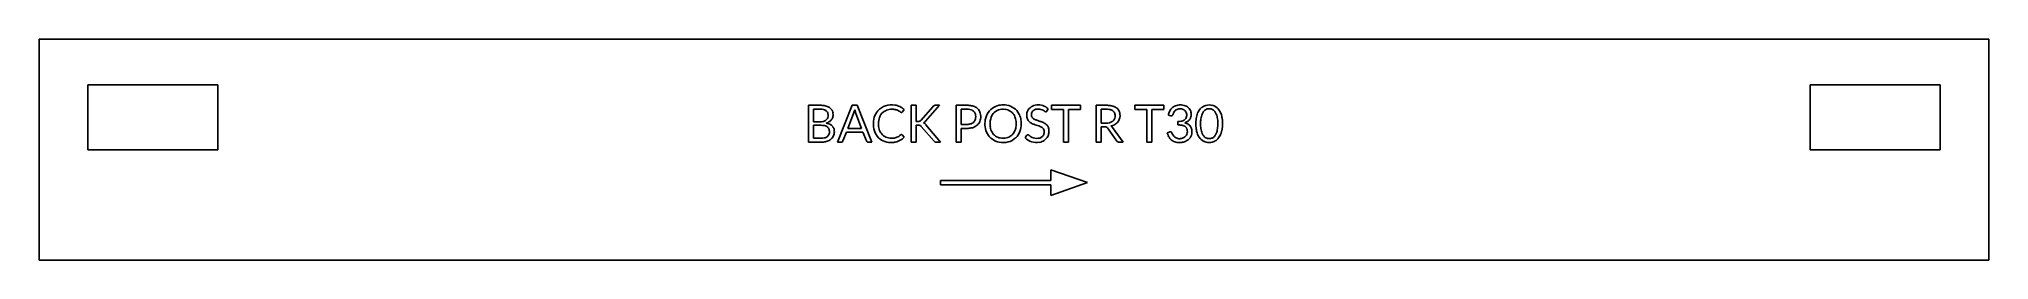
# Model space of a CAD drawing. Header units: millimetres. Extents: x 0 to 300, y 0 to 34.
import ezdxf

# ---------------------------------------------------------------- set-up
doc = ezdxf.new("R2010")
doc.units = ezdxf.units.MM
for name, color, linetype in [('LABEL', 7, 'Continuous'), ('OUTLINE', 7, 'Continuous'), ('POCKET_D20', 7, 'Continuous')]:
    doc.layers.add(name, color=color, linetype=linetype)

msp = doc.modelspace()

# ---------------------------------------------------------------- linework, layer by layer
at = {"layer": 'LABEL'}
for p, q in [((118.36, 18.13), (118.36, 23.8)), ((118.36, 23.8), (120.17, 23.8)), ((120.17, 23.19), (119.13, 23.19)), ((119.13, 23.19), (119.13, 21.26)), ((119.13, 21.26), (120.14, 21.26)), ((122.83, 18.13), (125.1, 23.8)), ((125.32, 22.54), (124.43, 20.24)), ((125.1, 23.8), (125.88, 23.8)), ((125.49, 23.08), (125.32, 22.54)), ((125.66, 22.54), (125.49, 23.08)), ((126.55, 20.24), (125.66, 22.54)), ((125.88, 23.8), (128.14, 18.13)), ((133.09, 23.14), (132.84, 22.79)), ((134.19, 18.13), (134.19, 23.8)), ((134.19, 23.8), (134.95, 23.8)), ((134.95, 23.8), (134.95, 21.32)), ((134.95, 21.32), (135.24, 21.32)), ((135.65, 21.48), (137.54, 23.62)), ((138.56, 23.8), (136.4, 21.36)), ((137.91, 23.8), (138.56, 23.8)), ((141.1, 18.13), (141.1, 23.8)), ((141.1, 23.8), (142.78, 23.8)), ((142.78, 23.19), (141.87, 23.19)), ((141.87, 23.19), (141.87, 20.86)), ((155.07, 22.91), (155.26, 23.28)), ((155.78, 23.16), (155.78, 23.8)), ((155.78, 23.8), (160.22, 23.8)), ((157.62, 23.16), (155.78, 23.16)), ((157.62, 18.13), (157.62, 23.16)), ((160.22, 23.16), (158.39, 23.16)), ((158.39, 23.16), (158.39, 18.13)), ((160.22, 23.8), (160.22, 23.16)), ((162.63, 18.13), (162.63, 23.8)), ((162.63, 23.8), (164.23, 23.8)), ((164.23, 23.19), (163.39, 23.19)), ((163.39, 23.19), (163.39, 21.06)), ((163.39, 21.06), (164.2, 21.06)), ((168.59, 23.16), (168.59, 23.8)), ((168.59, 23.8), (173.03, 23.8)), ((170.43, 23.16), (168.59, 23.16)), ((170.43, 18.13), (170.43, 23.16)), ((173.03, 23.16), (171.2, 23.16)), ((171.2, 23.16), (171.2, 18.13)), ((173.03, 23.8), (173.03, 23.16)), ((174.12, 22.2), (173.75, 22.27)), ((175.23, 20.78), (175.23, 21.29)), ((120.37, 18.13), (118.36, 18.13)), ((119.13, 20.72), (119.13, 18.74)), ((120.35, 20.72), (119.13, 20.72)), ((119.13, 18.74), (120.36, 18.74)), ((123.43, 18.13), (122.83, 18.13)), ((124.22, 19.68), (123.69, 18.32)), ((126.76, 19.68), (124.22, 19.68)), ((124.43, 20.24), (126.55, 20.24)), ((127.29, 18.32), (126.76, 19.68)), ((128.14, 18.13), (127.55, 18.13)), ((132.8, 19.25), (133.1, 18.92)), ((134.95, 18.13), (134.19, 18.13)), ((135.3, 20.73), (134.95, 20.73)), ((134.95, 20.73), (134.95, 18.13)), ((137.7, 18.3), (135.74, 20.55)), ((136.46, 20.82), (138.71, 18.13)), ((138.71, 18.13), (138.05, 18.13)), ((141.87, 18.13), (141.1, 18.13)), ((141.87, 20.86), (142.78, 20.86)), ((141.87, 20.25), (141.87, 18.13)), ((142.78, 20.25), (141.87, 20.25)), ((151.93, 19.17), (151.71, 18.81)), ((158.39, 18.13), (157.62, 18.13)), ((163.39, 18.13), (162.63, 18.13)), ((163.39, 20.5), (163.39, 18.13)), ((163.97, 20.5), (163.39, 20.5)), ((165.83, 18.3), (164.36, 20.32)), ((165.17, 20.38), (166.82, 18.13)), ((166.82, 18.13), (166.14, 18.13)), ((171.2, 18.13), (170.43, 18.13)), ((173.58, 19.55), (173.88, 19.68)), ((174.28, 19.57), (174.31, 19.5)), ((155.67, 12.24), (138.67, 12.24)), ((138.67, 12.24), (138.67, 11.56)), ((155.67, 13.88), (155.67, 12.24)), ((161.33, 11.9), (155.67, 13.88)), ((138.67, 11.56), (155.67, 11.56)), ((155.67, 9.92), (161.33, 11.9)), ((155.67, 11.56), (155.67, 9.92))]:
    msp.add_line(p, q, dxfattribs=at)
for centre, radius, start, end in [((120.14, 23.68), 2.42, 270, 280.803), ((120.17, 19.31), 4.49, 81.8417, 90), ((120.17, 19.87), 3.33, 88.682, 90), ((120.18, 20.28), 2.91, 87.1758, 88.682), ((120.2, 20.73), 2.47, 78.6714, 87.1758), ((120.37, 22.47), 1.19, 280.803, 302.5646), ((120.48, 22.1), 1.07, 59.1704, 78.6714), ((120.51, 21.64), 2.13, 64.7637, 81.8417), ((120.65, 22.39), 0.726, 19.4399, 59.1704), ((120.58, 22.15), 0.809, 302.5646, 330.3633), ((120.48, 23.08), 2.12, 287.1619, 295.7234), ((120.61, 18.52), 2.58, 65.7699, 78.8305), ((120.48, 22.21), 0.926, 330.3633, 354.7682), ((120.21, 22.23), 1.2, 354.7682, 19.4399), ((120.72, 22.57), 1.56, 295.7234, 307.3133), ((120.8, 22.27), 1.43, 46.3903, 64.7637), ((120.88, 22.37), 1.3, 307.3133, 330.3711), ((121.02, 22.5), 1.12, 22.9993, 46.3903), ((120.97, 22.31), 1.19, 330.3711, 355.4644), ((120.71, 22.37), 1.46, 8.4877, 22.9993), ((120.54, 22.35), 1.63, 355.4644, 8.4877), ((131.94, 20.94), 3.58, 163.6034, 182.2113), ((131.05, 21.21), 2.65, 138.6054, 163.6034), ((130.99, 21.26), 2.57, 107.0285, 138.6054), ((132.01, 20.96), 2.87, 160.1982, 180), ((131.09, 21.3), 1.89, 130.5154, 160.1982), ((131.07, 21.33), 1.85, 104.4873, 130.5154), ((131.22, 20.5), 3.36, 82.6107, 107.0285), ((131.23, 20.68), 2.51, 85.1944, 104.4873), ((131.27, 21.19), 2.01, 70.0125, 85.1944), ((131.33, 21.37), 2.49, 63.9551, 82.6107), ((131.27, 21.17), 2.03, 55.008, 70.0125), ((131.25, 21.19), 2.69, 46.6555, 63.9551), ((130.82, 20.53), 2.81, 52.6679, 55.008), ((132.74, 23.05), 0.356, 232.6679, 250.9423), ((132.68, 22.87), 0.172, 250.9423, 292.3866), ((132.66, 22.92), 0.222, 292.3866, 325.008), ((135.24, 22.04), 0.728, 270, 285.7447), ((135.33, 21.73), 0.406, 285.7447, 313.5768), ((135.21, 21.86), 0.577, 313.5768, 316.4685), ((135.15, 21.92), 0.661, 316.4685, 318.9909), ((135.8, 21.73), 0.69, 295.4633, 312.3068), ((135.92, 20.57), 0.563, 48.3576, 72.1811), ((134.77, 22.85), 2.21, 312.3068, 317.6026), ((138.02, 23.19), 0.65, 122.1665, 138.6522), ((137.89, 23.41), 0.392, 95.1501, 122.1665), ((137.91, 23.18), 0.617, 92.3432, 95.1501), ((137.91, 23.06), 0.74, 90, 92.3432), ((142.78, 19.9), 3.9, 80.1224, 90), ((142.78, 20.58), 2.61, 80.6566, 90), ((142.99, 21.92), 1.26, 61.4463, 80.6566), ((143.07, 21.95), 1.04, 289.8901, 325.4786), ((143.09, 21.69), 2.08, 61.7403, 80.1224), ((143.14, 22.19), 0.947, 33.9399, 61.4463), ((143.03, 22.12), 1.08, 9.8237, 33.9399), ((143.03, 21.98), 1.08, 325.4786, 351.1821), ((143.25, 21.97), 1.63, 299.1706, 324.2718), ((143.36, 22.19), 1.52, 38.7486, 61.7403), ((142.61, 22.04), 1.51, 351.1821, 9.8237), ((143.36, 22.19), 1.51, 15.6943, 38.7486), ((143.24, 21.97), 1.64, 324.2718, 349.1725), ((142.89, 22.06), 2, 2.1844, 15.6943), ((142.81, 22.06), 2.08, 349.1725, 2.1844), ((149.19, 20.95), 3.66, 170.2079, 187.6369), ((148.5, 21.07), 2.96, 146.2827, 170.2079), ((148.12, 21.32), 2.51, 118.2477, 146.2827), ((149.84, 20.97), 3.52, 175.89, 189.1446), ((149.21, 21.01), 2.89, 161.8011, 175.89), ((148.28, 21.32), 1.92, 140.6902, 161.8011), ((148.15, 21.42), 1.75, 107.2367, 140.6902), ((148.25, 21.09), 2.77, 97.1572, 118.2477), ((148.34, 20.83), 2.37, 82.2704, 107.2367), ((148.31, 20.57), 3.3, 79.3983, 97.1572), ((148.39, 21.23), 1.97, 59.1249, 82.2704), ((148.42, 21.16), 2.7, 54.8378, 79.3983), ((148.51, 21.43), 1.73, 32.8824, 59.1249), ((148.2, 21.23), 2.1, 12.8647, 32.8824), ((148.51, 21.27), 2.56, 28.9587, 54.8378), ((147.04, 20.96), 3.29, 0, 12.8647), ((148.24, 21.12), 2.87, 12.8906, 28.9587), ((147.54, 20.96), 3.58, 0, 12.8906), ((153.73, 22.28), 1.78, 175.2297, 190.4786), ((153.47, 22.3), 1.52, 157.4375, 175.2297), ((153.21, 22.19), 1.25, 190.4786, 215.2628), ((153.44, 22.32), 1.48, 122.4625, 157.4375), ((153.33, 22.27), 1.4, 215.2628, 237.4105), ((153.48, 22.5), 1.67, 237.4105, 246.4243), ((153.65, 21.98), 1.88, 94.6755, 122.4625), ((153.62, 22.34), 0.952, 169.0052, 187.1502), ((153.24, 22.3), 0.575, 187.1502, 216.7537), ((153.46, 22.37), 0.79, 140.101, 169.0052), ((153.57, 22.54), 0.988, 216.7537, 242.2987), ((153.53, 22.31), 0.885, 114.2083, 140.101), ((154.4, 24.12), 2.76, 242.2987, 251.5651), ((153.66, 22.02), 1.21, 94.891, 114.2083), ((153.71, 21.31), 2.56, 73.2362, 94.6755), ((130.77, -46.77), 71.95, 71.3557, 71.5651), ((153.71, 21.44), 1.79, 81.7675, 94.891), ((128.35, -53.94), 79.52, 71.1662, 71.3557), ((153.78, 21.93), 1.29, 65.6924, 81.7675), ((152.02, 15.46), 6.2, 66.2875, 71.1662), ((153.37, 21.01), 2.31, 56.6593, 65.6924), ((153.87, 21.86), 1.98, 45.7848, 73.2362), ((153.81, 19.53), 1.75, 49.1081, 66.2875), ((153.87, 21.78), 1.38, 51.2005, 56.6593), ((154.92, 23.08), 0.288, 231.2005, 256.9769), ((154.89, 22.96), 0.168, 256.9769, 290.4841), ((154.89, 22.99), 0.193, 290.4841, 319.8208), ((154.78, 23.08), 0.337, 319.8208, 325.2208), ((154.66, 23.16), 0.477, 325.2208, 329.0362), ((164.2, 23.38), 2.32, 270, 282.0517), ((164.23, 19.18), 4.62, 82.947, 90), ((164.23, 19.9), 3.3, 88.6084, 90), ((164.24, 20.29), 2.91, 87.0316, 88.6084), ((164.27, 20.8), 2.4, 76.3811, 87.0316), ((164.42, 22.33), 1.25, 282.0517, 304.296), ((164.5, 21.35), 2.43, 69.5917, 82.947), ((164.58, 22.1), 1.05, 52.4314, 76.3811), ((164.58, 22.09), 0.965, 304.296, 330.9748), ((164.74, 22.3), 0.802, 17.5435, 52.4314), ((164.76, 22.05), 1.69, 49.8711, 69.5917), ((164.47, 22.15), 1.09, 330.9748, 354.7841), ((164.31, 22.17), 1.25, 354.7841, 17.5435), ((164.69, 22.28), 1.64, 299.4615, 323.7757), ((165.06, 22.41), 1.22, 22.8685, 49.8711), ((164.81, 22.19), 1.49, 323.7757, 350.4069), ((164.74, 22.27), 1.57, 5.3808, 22.8685), ((164.47, 22.25), 1.84, 350.4069, 5.3808), ((175.97, 21.95), 2.24, 154.3098, 171.8699), ((175.38, 22.23), 1.58, 129.6678, 154.3098), ((174.25, 23.13), 0.935, 261.8699, 266.1262), ((174.21, 22.52), 0.331, 266.1262, 278.1301), ((174.23, 22.41), 0.219, 278.1301, 319.1528), ((175.45, 22.14), 1.7, 104.4061, 129.6678), ((174.12, 22.51), 0.363, 319.1528, 344.5778), ((175.75, 22.08), 1.33, 161.3737, 165.3791), ((175.69, 22.1), 1.26, 157.1663, 161.3737), ((175.54, 22.16), 1.1, 128.3798, 157.1663), ((175.53, 22.18), 1.08, 99.0903, 128.3798), ((175.61, 21.54), 2.32, 85.7515, 104.4061), ((175.19, 24.24), 2.94, 270.6296, 280.2528), ((175.58, 21.86), 1.4, 82.7065, 99.0903), ((175.49, 22.6), 1.28, 280.2528, 302.1836), ((175.62, 22.22), 1.04, 60.7945, 82.7065), ((175.63, 21.9), 1.96, 63.2163, 85.7515), ((175.73, 22.42), 0.812, 18.9899, 60.7945), ((175.73, 22.21), 0.818, 302.1836, 326.6765), ((175.72, 22.96), 1.93, 286.607, 293.2356), ((175.77, 19.21), 1.97, 57.5777, 75.196), ((175.69, 22.24), 0.871, 326.6765, 349.7199), ((175.86, 22.64), 1.58, 293.2356, 301.3287), ((175.38, 22.29), 1.19, 349.7199, 18.9899), ((175.92, 22.46), 1.33, 30.5102, 63.2163), ((176.07, 22.29), 1.17, 301.3287, 324.5825), ((176.03, 22.31), 1.21, 324.5825, 347.0603), ((175.88, 22.44), 1.38, 6.948, 30.5102), ((175.62, 22.41), 1.64, 347.0603, 6.948), ((184.66, 20.94), 6.69, 176.7388, 183.2413), ((182.8, 21.05), 4.82, 166.4865, 176.7388), ((180.78, 21.53), 2.75, 148.5959, 166.4865), ((180.12, 21.94), 1.98, 128.4682, 148.5959), ((184.99, 20.96), 6.29, 173.0782, 180), ((181.55, 21.38), 2.82, 157.7323, 173.0782), ((179.96, 22.14), 1.71, 105.3306, 128.4682), ((180.64, 21.76), 1.84, 144.1726, 157.7323), ((179.98, 22.23), 1.03, 120.1282, 144.1726), ((180.03, 22.15), 1.12, 89.9886, 120.1282), ((180.03, 21.9), 1.96, 74.6228, 105.3306), ((180.03, 22.15), 1.12, 59.898, 89.9886), ((180.08, 22.08), 1.78, 40.8338, 74.6228), ((180.07, 22.22), 1.04, 36.1017, 59.898), ((179.43, 21.76), 1.82, 22.4042, 36.1017), ((178.54, 21.39), 2.79, 6.8922, 22.4042), ((175.04, 20.96), 6.32, 0, 6.8922), ((179.73, 21.79), 2.23, 22.6804, 40.8338), ((178.46, 21.25), 3.61, 11.4106, 22.6804), ((177.86, 21.13), 4.22, 4.5529, 11.4106), ((175.73, 20.96), 6.36, 0, 4.5529), ((120.35, 17.95), 2.77, 83.0214, 90), ((120.36, 21.06), 2.32, 270, 281.3272), ((120.37, 21.44), 3.31, 270, 280.637), ((120.52, 19.27), 1.44, 69.65, 83.0214), ((120.6, 19.86), 1.1, 281.3272, 304.992), ((120.6, 20.19), 2.03, 280.637, 297.8556), ((120.69, 19.73), 0.95, 42.5532, 69.65), ((120.74, 19.67), 0.856, 304.992, 342.6274), ((120.78, 19.82), 0.815, 11.1713, 42.5532), ((120.46, 19.75), 1.15, 342.6274, 11.1713), ((120.83, 19.76), 1.55, 297.8556, 322.2407), ((121.17, 19.77), 1.21, 38.3426, 65.7699), ((120.93, 19.69), 1.43, 322.2407, 348.5905), ((121.25, 19.83), 1.1, 8.059, 38.3426), ((120.63, 19.75), 1.73, 348.5905, 8.059), ((123.43, 18.41), 0.274, 270, 305.2885), ((123.42, 18.42), 0.29, 305.2885, 338.7495), ((127.57, 18.43), 0.297, 201.8014, 234.4821), ((127.55, 18.41), 0.272, 234.4821, 270), ((131.82, 20.94), 3.46, 182.2113, 203.0097), ((130.9, 20.55), 2.46, 203.0097, 231.9999), ((132.2, 20.96), 3.05, 180, 195.8795), ((131.22, 20.69), 2.04, 195.8795, 219.4495), ((130.9, 20.55), 2.46, 231.9999, 258.5386), ((131, 20.5), 1.75, 219.4495, 246.5298), ((131.11, 20.76), 2.03, 246.5298, 270), ((131.1, 21.51), 3.44, 258.5386, 277.7196), ((131.11, 21.82), 3.09, 270, 281.19), ((131.21, 20.65), 2.57, 277.7196, 297.6422), ((131.41, 20.32), 1.56, 281.19, 303.1579), ((131.05, 20.87), 2.21, 303.1579, 308.0497), ((130.64, 21.39), 2.87, 308.0497, 311.8202), ((131.31, 20.47), 2.37, 297.6422, 319.2142), ((132.71, 19.07), 0.234, 101.7288, 131.4237), ((132.69, 19.16), 0.143, 54.6599, 101.7288), ((132.67, 19.12), 0.19, 49.4106, 54.6599), ((132.64, 19.09), 0.226, 45, 49.4106), ((135.3, 19.06), 1.67, 87.241, 90), ((135.34, 19.94), 0.785, 81.3844, 87.241), ((135.41, 20.35), 0.373, 55.6068, 81.3844), ((135.2, 20.04), 0.743, 42.5104, 55.6068), ((135.16, 19.71), 1.71, 40.4261, 48.3576), ((138.95, 19.41), 1.68, 221.6335, 223.2118), ((138.81, 19.27), 1.48, 223.2118, 225), ((137.97, 18.43), 0.289, 225, 255.3202), ((138.05, 18.74), 0.607, 255.3202, 270), ((142.78, 22.76), 1.9, 270, 289.8901), ((142.78, 23.59), 3.34, 270, 281.314), ((143.02, 22.38), 2.11, 281.314, 299.1706), ((148.51, 20.86), 2.98, 187.6369, 208.9965), ((148.13, 20.65), 2.54, 208.9965, 234.9715), ((148.55, 20.76), 2.22, 189.1446, 210.075), ((148.15, 20.53), 1.76, 210.075, 235.7954), ((148.22, 20.78), 2.7, 234.9715, 259.4765), ((148.23, 20.65), 1.91, 235.7954, 259.5625), ((148.33, 21.36), 3.29, 259.4765, 283.1627), ((148.33, 21.17), 2.43, 259.5625, 271.1205), ((148.33, 21.05), 2.32, 271.1205, 283.2425), ((148.44, 20.6), 1.85, 283.2425, 306.0808), ((148.49, 20.67), 2.58, 283.1627, 313.1463), ((148.49, 20.53), 1.76, 306.0808, 330.0464), ((148.14, 20.73), 2.17, 330.0464, 348.0694), ((148.5, 20.66), 2.57, 313.1463, 339.9297), ((147.04, 20.96), 3.3, 348.0694, 0), ((147.67, 20.96), 3.45, 339.9297, 0), ((153.4, 20.4), 2.33, 223.2851, 252.8927), ((152.15, 19.01), 0.275, 116.8972, 143.9726), ((152.11, 19.1), 0.177, 75.9638, 116.8972), ((152.07, 18.95), 0.331, 48.2542, 75.9638), ((153.42, 20.47), 1.7, 228.2542, 233.7462), ((154.03, 21.29), 2.72, 233.7462, 242.9956), ((153.47, 20.64), 2.57, 252.8927, 279.7588), ((153.43, 20.11), 1.4, 242.9956, 260.9018), ((154.88, 25.71), 5.17, 246.4243, 249.3444), ((155.32, 26.88), 6.42, 249.3444, 252.8663), ((153.51, 20.64), 1.93, 260.9018, 276.0623), ((138.9, -26.39), 49.32, 72.4076, 72.8663), ((153.59, 19.9), 1.2, 276.0623, 300.3148), ((153.07, 18.32), 2.42, 61.8168, 72.4076), ((153.58, 20), 1.93, 279.7588, 303.8278), ((153.73, 19.67), 0.919, 300.3148, 329.0219), ((153.77, 19.61), 0.956, 35.4069, 61.8168), ((153.64, 19.72), 1.02, 329.0219, 354.9204), ((154.06, 19.82), 0.593, 8.63, 35.4069), ((153.49, 19.73), 1.17, 354.9204, 8.63), ((153.78, 19.72), 1.58, 303.8278, 332.9541), ((154.17, 19.95), 1.2, 26.27, 49.1081), ((153.6, 19.81), 1.78, 332.9541, 349.9489), ((154.09, 19.91), 1.29, 5.1393, 26.27), ((153.39, 19.84), 1.99, 349.9489, 5.1393), ((163.97, 19.4), 1.1, 86.3823, 90), ((164, 19.87), 0.631, 80.0738, 86.3823), ((164.06, 20.16), 0.33, 53.7588, 80.0738), ((163.97, 20.05), 0.475, 35.3112, 53.7588), ((164.36, 23.05), 2.49, 282.8937, 290.1511), ((164.56, 20.02), 0.703, 45.405, 59.7436), ((164.37, 19.83), 0.971, 34.992, 45.405), ((164.55, 22.53), 1.94, 290.1511, 299.4615), ((166.1, 18.46), 0.322, 211.373, 243.654), ((166.14, 18.53), 0.398, 243.654, 270), ((177.59, 20.8), 4.2, 197.354, 203.7497), ((175.48, 19.88), 1.9, 203.7497, 217.8247), ((174.04, 19.3), 0.413, 80.5288, 113.1986), ((175.19, 19.65), 1.53, 217.8247, 241.9062), ((174.07, 19.48), 0.225, 23.9625, 80.5288), ((177.44, 21.02), 3.48, 205.7693, 211.8152), ((175.35, 19.95), 1.87, 241.9062, 261.6849), ((175.35, 19.72), 1.02, 211.8152, 232.2684), ((175.42, 19.8), 1.12, 232.2684, 259.955), ((175.48, 20.89), 2.82, 261.6849, 273.5521), ((175.49, 20.19), 1.53, 259.955, 280.5539), ((175.23, 16.26), 4.52, 86.3436, 90), ((175.36, 18.33), 2.44, 79.5871, 86.3436), ((175.52, 20.25), 2.18, 273.5521, 288.8315), ((175.55, 19.84), 1.16, 280.5539, 317.7468), ((175.46, 18.9), 1.87, 69.557, 79.5871), ((175.8, 19.79), 0.914, 49.1665, 69.557), ((175.64, 19.91), 1.82, 288.8315, 315.8935), ((175.91, 19.93), 0.732, 17.2112, 49.1665), ((175.66, 19.74), 1.01, 317.7468, 360), ((175.29, 19.74), 1.39, 0, 17.2112), ((176.19, 19.88), 1.17, 28.3487, 57.5777), ((175.86, 19.7), 1.52, 315.8935, 348.1032), ((176.07, 19.81), 1.31, 4.8806, 28.3487), ((175.53, 19.77), 1.85, 348.1032, 4.8806), ((182.14, 20.8), 4.16, 183.2413, 193.6783), ((181.12, 20.55), 3.12, 193.6783, 212.196), ((179.95, 19.81), 1.72, 212.196, 245.0329), ((184.96, 20.96), 6.26, 180, 186.9355), ((181.54, 20.55), 2.81, 186.9355, 202.3238), ((180.47, 20.11), 1.66, 202.3238, 220.7753), ((179.99, 19.69), 1.02, 220.7753, 250.4337), ((180.02, 19.97), 1.89, 245.0329, 267.1264), ((180.03, 19.82), 1.15, 250.4337, 274.7761), ((180.02, 20.04), 1.96, 267.1264, 288.4567), ((180.03, 19.77), 1.1, 274.7761, 300.102), ((180.07, 19.71), 1.04, 300.102, 323.8851), ((180.1, 19.8), 1.72, 288.4567, 311.8564), ((179.43, 20.18), 1.83, 323.8851, 337.5394), ((178.55, 20.54), 2.78, 337.5394, 353.0943), ((179.86, 20.07), 2.07, 311.8564, 331.336), ((175.06, 20.96), 6.29, 353.0943, 0), ((179.06, 20.5), 2.98, 331.336, 350.0629), ((176.43, 20.96), 5.66, 350.0629, 0)]:
    msp.add_arc(centre, radius, start, end, dxfattribs=at)
at = {"layer": 'OUTLINE'}
for p, q in [((0, 0), (0, 34)), ((0, 34), (300, 34)), ((300, 34), (300, 0)), ((300, 0), (0, 0))]:
    msp.add_line(p, q, dxfattribs=at)
at = {"layer": 'POCKET_D20'}
for p, q in [((7.5, 16.95), (7.5, 26.95)), ((7.5, 26.95), (27.5, 26.95)), ((27.5, 26.95), (27.5, 16.95)), ((272.5, 16.95), (272.5, 26.95)), ((272.5, 26.95), (292.5, 26.95)), ((292.5, 26.95), (292.5, 16.95)), ((27.5, 16.95), (7.5, 16.95)), ((292.5, 16.95), (272.5, 16.95))]:
    msp.add_line(p, q, dxfattribs=at)

doc.saveas('drawing.dxf')
